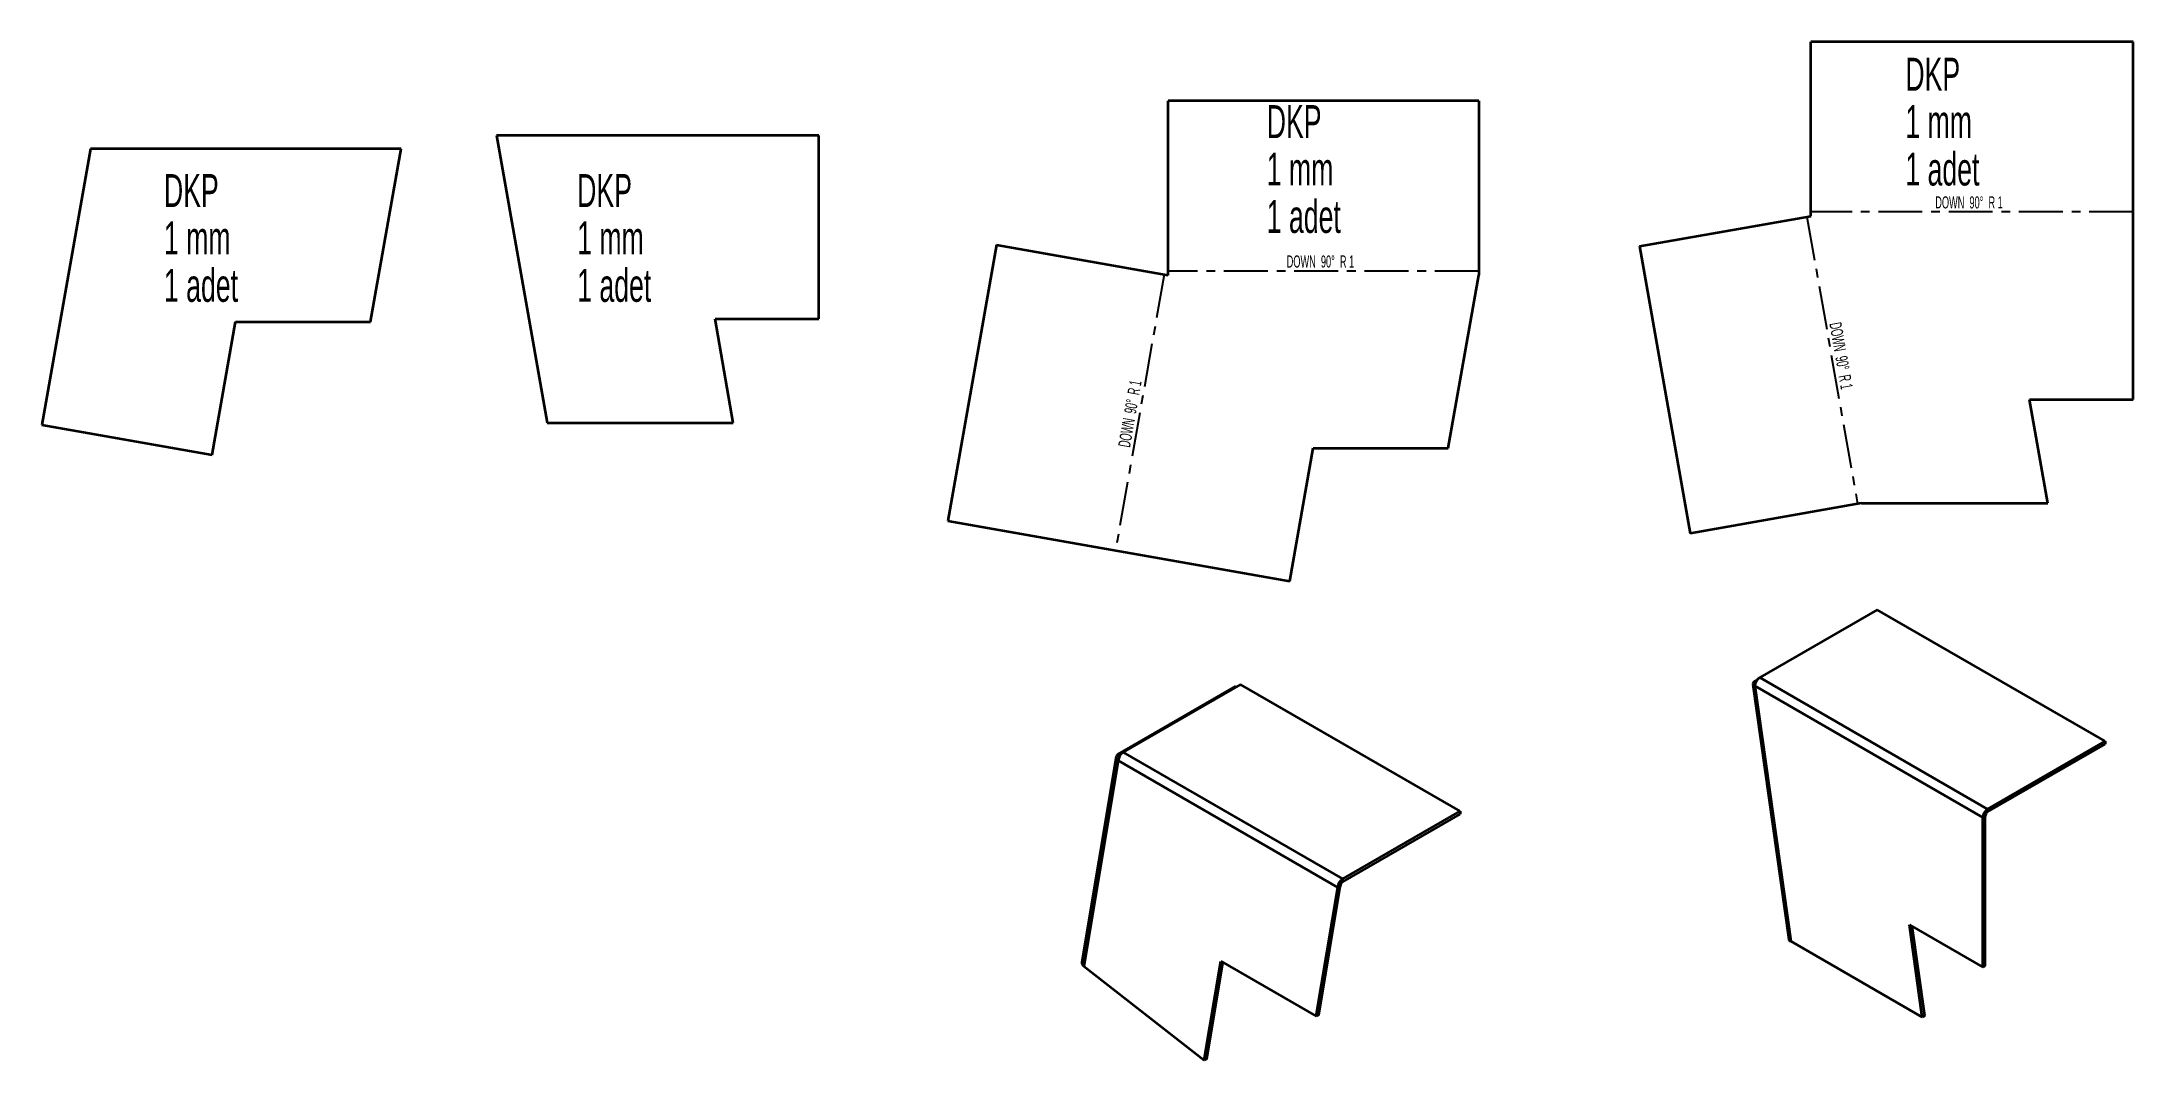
# Model space of a CAD drawing. Header units: millimetres. Extents: x -949 to -345, y -165 to 129.
import ezdxf

# ---------------------------------------------------------------- set-up
doc = ezdxf.new("R2010")
doc.units = ezdxf.units.MM
doc.linetypes.add('CENTERX2', pattern=[20.32, 12.7, -2.54, 2.54, -2.54])
doc.styles.add('SLDTEXTSTYLE0', font='TXT', dxfattribs={"width": 0.605})
doc.styles.add('SLDTEXTSTYLE1', font='TXT', dxfattribs={"width": 0.5675})

# ---------------------------------------------------------------- blocks, each defined once
blk = doc.blocks.new('SW_NOTE_0')
at = {"color": 0, "linetype": 'Continuous', "lineweight": 0, "char_height": 9.525, "attachment_point": 1, "style": 'SLDTEXTSTYLE0'}
for s, insert in [('DKP', (0, 12.28)), ('1 mm', (0, -1.42)), ('1 adet', (0, -15.12))]:
    blk.add_mtext(s, dxfattribs=dict(at, insert=insert))
blk = doc.blocks.new('SW_NOTE_0_1')
at = {"color": 0, "linetype": 'Continuous', "lineweight": 0, "char_height": 9.525, "attachment_point": 1, "style": 'SLDTEXTSTYLE0'}
for s, insert in [('DKP', (0, 12.28)), ('1 mm', (0, -1.42)), ('1 adet', (0, -15.12))]:
    blk.add_mtext(s, dxfattribs=dict(at, insert=insert))
blk = doc.blocks.new('SW_NOTE_0_2')
at = {"color": 0, "linetype": 'Continuous', "lineweight": 0, "char_height": 9.525, "attachment_point": 1, "style": 'SLDTEXTSTYLE0'}
for s, insert in [('DKP', (0, 12.28)), ('1 mm', (0, -1.42)), ('1 adet', (0, -15.12))]:
    blk.add_mtext(s, dxfattribs=dict(at, insert=insert))
blk = doc.blocks.new('SW_NOTE_0_3')
at = {"color": 0, "linetype": 'Continuous', "lineweight": 0, "char_height": 9.525, "attachment_point": 1, "style": 'SLDTEXTSTYLE0'}
for s, insert in [('DKP', (0, 12.28)), ('1 mm', (0, -1.42)), ('1 adet', (0, -15.12))]:
    blk.add_mtext(s, dxfattribs=dict(at, insert=insert))

msp = doc.modelspace()

# ---------------------------------------------------------------- linework, layer by layer
at = {"color": 7, "linetype": 'Continuous', "lineweight": 35}
for p, q in [((-437.81, 78.68), (-437.81, 129.04)), ((-344.64, 129.04), (-437.81, 129.04)), ((-344.64, 25.68), (-344.64, 129.04)), ((-623.62, 61.6), (-623.62, 111.96)), ((-533.83, 111.96), (-623.62, 111.96)), ((-533.83, 111.96), (-533.83, 61.6)), ((-935.19, 98.11), (-949.25, 18.36)), ((-845.4, 98.11), (-935.19, 98.11)), ((-854.21, 48.11), (-845.4, 98.11)), ((-724.63, 101.96), (-817.8, 101.96)), ((-817.8, 101.96), (-803.16, 18.96)), ((-724.63, 48.96), (-724.63, 101.96)), ((-487.4, 69.94), (-437.81, 78.68)), ((-673.21, 70.35), (-687.28, -9.4)), ((-673.21, 70.35), (-623.62, 61.6)), ((-487.4, 69.94), (-472.76, -13.06)), ((-542.64, 11.6), (-533.83, 61.6)), ((-749.34, 18.96), (-754.63, 48.96)), ((-754.63, 48.96), (-724.63, 48.96)), ((-900.01, 9.68), (-893.23, 48.11)), ((-893.23, 48.11), (-854.21, 48.11)), ((-374.64, 25.68), (-344.64, 25.68)), ((-369.35, -4.32), (-374.64, 25.68)), ((-949.25, 18.36), (-900.01, 9.68)), ((-803.16, 18.96), (-749.34, 18.96)), ((-588.44, -26.83), (-581.67, 11.6)), ((-581.67, 11.6), (-542.64, 11.6)), ((-423.17, -4.32), (-472.76, -13.06)), ((-423.17, -4.32), (-369.35, -4.32)), ((-687.28, -9.4), (-588.44, -26.83)), ((-418.66, -35.08), (-452.6, -54.67)), ((-352.78, -73.11), (-418.66, -35.08)), ((-638.04, -76.81), (-604.1, -57.22)), ((-602.71, -56.67), (-636.65, -76.27)), ((-604.1, -57.22), (-603.91, -57.37)), ((-539.21, -93.33), (-602.71, -56.67)), ((-454.58, -56.58), (-444.23, -130.33)), ((-388.13, -95.15), (-454.01, -57.12)), ((-454.01, -57.12), (-443.66, -130.87)), ((-453.99, -55.78), (-453.42, -55.46)), ((-453.69, -55.9), (-453.99, -55.78)), ((-386.72, -92.7), (-452.6, -54.67)), ((-638.62, -77.57), (-648.56, -136.95)), ((-637.56, -77.18), (-638.04, -76.81)), ((-573.15, -112.92), (-636.65, -76.27)), ((-386.72, -92.7), (-352.78, -73.11)), ((-386.72, -93.52), (-352.78, -73.92)), ((-352.78, -73.11), (-352.78, -73.92)), ((-638.06, -78.72), (-648.01, -138.09)), ((-574.57, -115.37), (-638.06, -78.72)), ((-573.15, -112.92), (-539.21, -93.33)), ((-573.15, -113.74), (-539.21, -94.14)), ((-539.21, -93.33), (-539.21, -94.14)), ((-387.43, -94.74), (-388.13, -95.15)), ((-388.13, -138.43), (-388.13, -95.15)), ((-387.43, -138.02), (-387.43, -94.74)), ((-386.72, -93.52), (-386.72, -92.7)), ((-573.15, -113.74), (-573.15, -112.92)), ((-580.8, -152.6), (-574.57, -115.37)), ((-580.1, -152.19), (-573.86, -114.96)), ((-573.86, -114.96), (-574.57, -115.37)), ((-409.35, -126.18), (-388.13, -138.43)), ((-405.61, -152.84), (-409.35, -126.18)), ((-404.9, -152.43), (-408.52, -126.66)), ((-443.66, -130.87), (-405.61, -152.84)), ((-648.01, -138.09), (-613.19, -165.28)), ((-613.19, -165.28), (-608.4, -136.67)), ((-612.48, -164.87), (-607.81, -137.01)), ((-608.4, -136.67), (-580.8, -152.6)), ((-387.43, -138.02), (-388.13, -138.43)), ((-580.1, -152.19), (-580.8, -152.6)), ((-404.9, -152.43), (-405.61, -152.84)), ((-612.48, -164.87), (-613.19, -165.28))]:
    msp.add_line(p, q, dxfattribs=at)
at = {"color": 7, "linetype": 'CENTERX2'}
for p, q in [((-344.64, 79.86), (-437.81, 79.86)), ((-438.97, 78.47), (-424.33, -4.53)), ((-624.78, 61.81), (-638.84, -17.94)), ((-533.83, 62.78), (-623.62, 62.78))]:
    msp.add_line(p, q, dxfattribs=at)
at = {"color": 7, "linetype": 'Continuous', "lineweight": 35, "flags": 128}
msp.add_lwpolyline([(-453.99, -55.78), (-454.24, -55.95), (-454.42, -56.14), (-454.54, -56.33), (-454.58, -56.51), (-454.55, -56.7), (-454.44, -56.86), (-454.26, -57), (-454.01, -57.12)], dxfattribs=at)
at = {"color": 7, "linetype": 'Continuous', "lineweight": 35}
for centre, radius, start, end in [((-450.94, -57.26), 3.07, 122.60548, 177.39452), ((-637.54, -77.77), 1.08, 117.68674, 241.02024), ((-634.99, -78.86), 3.07, 122.60548, 177.39452), ((-385.06, -95.29), 3.07, 122.60548, 177.39452), ((-385.89, -94.81), 1.54, 122.60548, 177.39452), ((-571.5, -115.51), 3.07, 122.60548, 177.39452), ((-572.33, -115.03), 1.54, 122.60548, 177.39452), ((-443.5, -130.13), 0.757, 195.3528, 257.54043), ((-647.35, -137.06), 1.22, 174.39766, 237.5238)]:
    msp.add_arc(centre, radius, start, end, dxfattribs=at)

# ---------------------------------------------------------------- block references
at = {"color": 7, "linetype": 'Continuous', "lineweight": 0}
for name, p in [('SW_NOTE_0_3', (-410.51, 112.16)), ('SW_NOTE_0_2', (-595.13, 98.46)), ('SW_NOTE_0', (-913.95, 78.54)), ('SW_NOTE_0_1', (-794.49, 78.54))]:
    msp.add_blockref(name, p, dxfattribs=at)

# ---------------------------------------------------------------- texts
at = {"color": 7, "linetype": 'Continuous', "lineweight": 0, "char_height": 3.5, "attachment_point": 2, "style": 'SLDTEXTSTYLE1'}
for insert in [(-392.1, 84.38), (-579.6, 67.3)]:
    msp.add_mtext('DOWN  90°  R 1', dxfattribs=dict(at, insert=insert))
for insert, rotation in [((-427.35, 38.62), 280), ((-636.42, 21.85), 80)]:
    msp.add_mtext('DOWN  90°  R 1', dxfattribs=dict(at, insert=insert, rotation=rotation))

doc.saveas('drawing.dxf')
